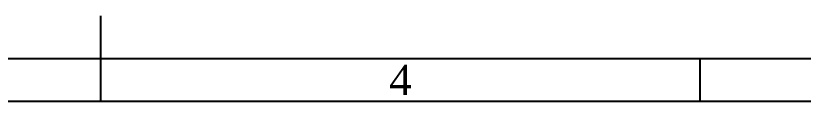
# Model space of a CAD drawing. Header units: millimetres. Extents: x 6 to 426, y 10 to 307.
# Drawn here: x 206.2 to 298.2, y 10.3 to 20.3 of the extents above; entities that cross this region are included whole.
import ezdxf

# ---------------------------------------------------------------- set-up
doc = ezdxf.new("R2010")
doc.units = ezdxf.units.MM

msp = doc.modelspace()

# ---------------------------------------------------------------- linework, layer by layer
for p, q in [((216.1623, 10.2801), (216.1623, 20.2801)), ((286.1623, 10.2801), (286.1623, 15.2801))]:
    msp.add_line(p, q)
at = {"color": 7, "linetype": 'Continuous'}
for p, q in [((16.1623, 15.2801), (421.1623, 15.2801)), ((6.1623, 10.2801), (426.1623, 10.2801))]:
    msp.add_line(p, q, dxfattribs=at)

# ---------------------------------------------------------------- texts
at = {"insert": (251.1623, 12.7801), "char_height": 3.5, "width": 70, "attachment_point": 5}
msp.add_mtext('{\\Ftimesout|c134;4}', dxfattribs=at)

doc.saveas('drawing.dxf')
